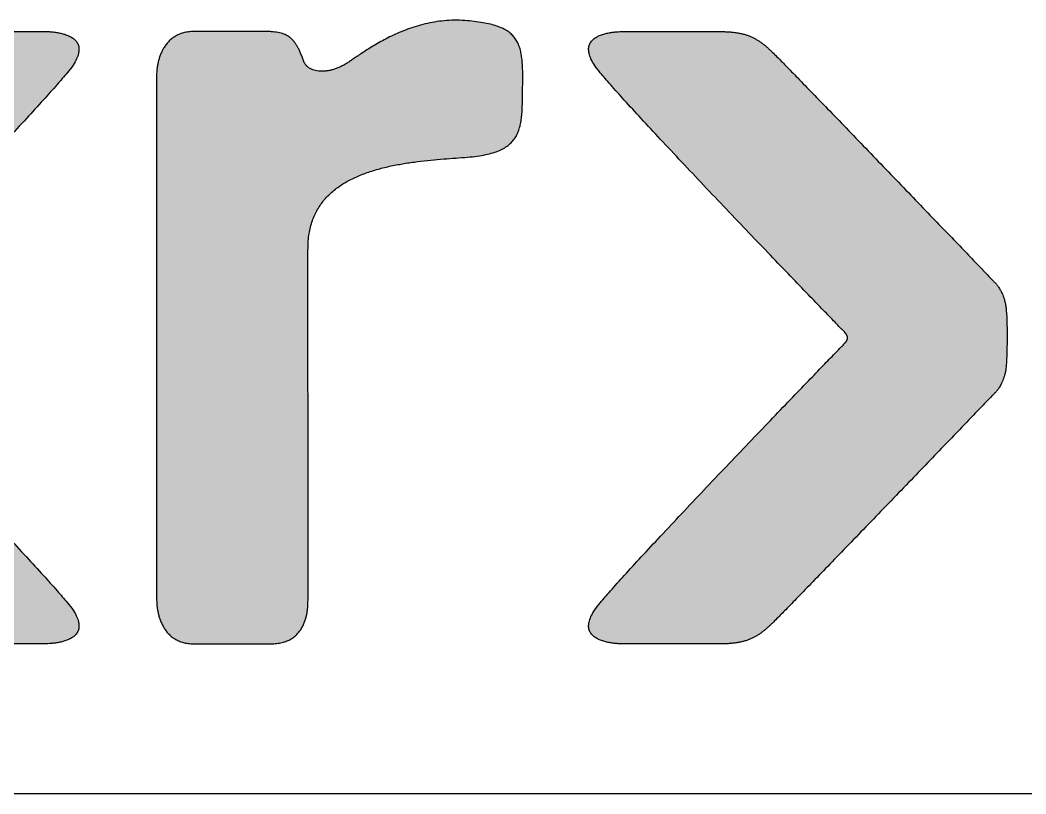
# Model space of a CAD drawing. Header units: millimetres. Extents: x -4122 to 5523, y -2094 to 2406.
# Drawn here: x 4777.7 to 4914.2, y -1508.3 to -1403.3 of the extents above; entities that cross this region are included whole.
import ezdxf

# ---------------------------------------------------------------- set-up
doc = ezdxf.new("R2010")
doc.units = ezdxf.units.MM
doc.header["$LTSCALE"] = 50
for name, color, linetype in [('CARIMBO', 7, 'Continuous'), ('CB', 7, 'Continuous'), ('logo', 10, 'Continuous')]:
    doc.layers.add(name, color=color, linetype=linetype)

# ---------------------------------------------------------------- blocks, each defined once
blk = doc.blocks.new('logo skr')
at = {"layer": 'logo'}
h = blk.add_hatch(color=7, dxfattribs=at)
edge = h.paths.add_edge_path()
edge.add_spline(control_points=[(11.1374, 4.1624), (11.1373, 4.1809), (11.1372, 4.2167), (11.1358, 4.2682), (11.1327, 4.3158), (11.1274, 4.3595), (11.1193, 4.3995), (11.108, 4.4359), (11.0926, 4.469), (11.0727, 4.4987), (11.0477, 4.525), (11.0171, 4.548), (10.9807, 4.5677), (10.9378, 4.5846), (10.8881, 4.5986), (10.8309, 4.61), (10.7657, 4.6188), (10.6934, 4.6257), (10.617, 4.6284), (10.5404, 4.6244), (10.4663, 4.6147), (10.3948, 4.6002), (10.3261, 4.5815), (10.2604, 4.5593), (10.198, 4.5345), (10.139, 4.5077), (10.0837, 4.4797), (10.0321, 4.4512), (9.9847, 4.423), (9.9415, 4.3957), (9.9028, 4.3701), (9.8688, 4.347), (9.8397, 4.3269), (9.8136, 4.3095), (9.789, 4.2934), (9.7633, 4.2795), (9.7371, 4.2674), (9.7106, 4.2573), (9.6841, 4.2493), (9.6578, 4.2434), (9.632, 4.2398), (9.607, 4.2386), (9.5829, 4.2398), (9.5601, 4.2435), (9.5389, 4.2499), (9.5194, 4.2591), (9.502, 4.2712), (9.487, 4.2863), (9.4745, 4.3045), (9.4647, 4.3284), (9.4559, 4.3554), (9.4446, 4.3832), (9.433, 4.4084), (9.421, 4.431), (9.4082, 4.4511), (9.3946, 4.4689), (9.38, 4.4844), (9.3643, 4.4978), (9.3473, 4.5092), (9.3289, 4.5186), (9.309, 4.5262), (9.2874, 4.5322), (9.2641, 4.5365), (9.2389, 4.5395), (9.2117, 4.5411), (9.1805, 4.5415), (9.1467, 4.5414), (9.1115, 4.5414), (9.0779, 4.5414), (9.0455, 4.5414), (9.014, 4.5414), (8.983, 4.5414), (8.9523, 4.5414), (8.9216, 4.5414), (8.8904, 4.5414), (8.8586, 4.5414), (8.8257, 4.5414), (8.7914, 4.5414), (8.7555, 4.5414), (8.7176, 4.5415), (8.6774, 4.5413), (8.6358, 4.5419), (8.5946, 4.54), (8.5563, 4.5325), (8.5221, 4.5208), (8.4918, 4.5051), (8.4651, 4.4862), (8.4419, 4.4645), (8.4219, 4.4407), (8.4049, 4.4151), (8.3908, 4.3884), (8.3792, 4.3611), (8.3699, 4.3336), (8.3628, 4.3066), (8.3576, 4.2804), (8.3542, 4.2557), (8.3522, 4.2328), (8.3515, 4.1977), (8.3521, 4.1239), (8.3516, 3.9883), (8.3519, 3.7864), (8.3518, 3.5295), (8.3518, 3.2287), (8.3519, 2.8954), (8.3519, 2.5407), (8.3519, 2.176), (8.3519, 1.8125), (8.352, 1.4614), (8.352, 1.1341), (8.352, 0.8417), (8.3521, 0.5955), (8.3519, 0.4068), (8.3523, 0.2868), (8.3519, 0.2241), (8.3525, 0.195), (8.3544, 0.1721), (8.3577, 0.1472), (8.3627, 0.1209), (8.3696, 0.0937), (8.3787, 0.066), (8.39, 0.0385), (8.404, 0.0116), (8.4207, -0.0141), (8.4404, -0.0382), (8.4634, -0.0601), (8.49, -0.0791), (8.5201, -0.0949), (8.5543, -0.1068), (8.5924, -0.1143), (8.6337, -0.1162), (8.6759, -0.1157), (8.7173, -0.1158), (8.7571, -0.1158), (8.7955, -0.1158), (8.8326, -0.1158), (8.8687, -0.1158), (8.9041, -0.1158), (8.9388, -0.1158), (8.9731, -0.1158), (9.0073, -0.1158), (9.0415, -0.1158), (9.076, -0.1158), (9.1109, -0.1158), (9.1464, -0.1158), (9.1828, -0.1157), (9.2229, -0.1161), (9.2647, -0.1144), (9.3061, -0.107), (9.3426, -0.0953), (9.3743, -0.0796), (9.4017, -0.0607), (9.4248, -0.0389), (9.4442, -0.0149), (9.4601, 0.0108), (9.4729, 0.0376), (9.4829, 0.0651), (9.4905, 0.0928), (9.496, 0.12), (9.4997, 0.1465), (9.502, 0.1715), (9.5032, 0.1947), (9.5035, 0.2343), (9.5033, 0.2938), (9.5034, 0.3762), (9.5033, 0.4651), (9.5033, 0.5586), (9.5033, 0.6551), (9.5033, 0.7526), (9.5033, 0.8493), (9.5033, 0.9435), (9.5033, 1.0333), (9.5033, 1.117), (9.5033, 1.1926), (9.5033, 1.2585), (9.5033, 1.3127), (9.5033, 1.3535), (9.5033, 1.3791), (9.5033, 1.3962), (9.5033, 1.4198), (9.5033, 1.464), (9.5033, 1.5335), (9.5033, 1.6243), (9.5033, 1.7322), (9.5033, 1.8532), (9.5032, 1.9832), (9.5032, 2.1181), (9.5032, 2.2537), (9.5032, 2.386), (9.5032, 2.5109), (9.5032, 2.6244), (9.5032, 2.7222), (9.5032, 2.8003), (9.5033, 2.8547), (9.5031, 2.9201), (9.5082, 3.0011), (9.5334, 3.1018), (9.5736, 3.1898), (9.6275, 3.2655), (9.693, 3.33), (9.7682, 3.3842), (9.8516, 3.4292), (9.9416, 3.4662), (10.0366, 3.4961), (10.1352, 3.5199), (10.2358, 3.5385), (10.3368, 3.5529), (10.4367, 3.5639), (10.534, 3.5724), (10.6271, 3.5795), (10.7123, 3.5854), (10.7879, 3.5927), (10.853, 3.6037), (10.9095, 3.6179), (10.9581, 3.6355), (10.9993, 3.6565), (11.0337, 3.6809), (11.0618, 3.7088), (11.0841, 3.7398), (11.1013, 3.774), (11.114, 3.8112), (11.123, 3.8512), (11.1289, 3.8943), (11.1323, 3.9402), (11.134, 3.989), (11.1343, 4.0226), (11.1344, 4.0398)], knot_values=[0, 0, 0, 0, 0.027839, 0.053599, 0.077371, 0.099299, 0.119572, 0.138494, 0.15647, 0.174043, 0.191868, 0.210665, 0.231135, 0.253915, 0.279569, 0.308564, 0.341324, 0.378206, 0.417512, 0.455767, 0.493108, 0.52957, 0.56517, 0.599832, 0.63346, 0.665894, 0.69698, 0.726476, 0.75417, 0.779792, 0.803091, 0.823767, 0.841542, 0.85611, 0.870854, 0.885484, 0.899932, 0.914122, 0.927991, 0.941463, 0.954486, 0.967008, 0.979024, 0.990522, 1.001559, 1.012227, 1.022701, 1.033205, 1.044025, 1.055497, 1.071735, 1.086701, 1.100492, 1.113242, 1.125094, 1.136211, 1.146786, 1.157019, 1.167142, 1.177383, 1.187952, 1.199045, 1.210839, 1.223473, 1.237083, 1.251767, 1.270235, 1.287771, 1.304542, 1.320692, 1.336401, 1.351818, 1.367109, 1.382432, 1.397956, 1.41383, 1.43022, 1.447283, 1.465188, 1.484086, 1.504145, 1.525515, 1.546571, 1.565839, 1.583746, 1.600649, 1.616882, 1.632666, 1.648169, 1.663464, 1.678574, 1.693433, 1.707951, 1.72198, 1.735378, 1.747935, 1.75946, 1.769732, 1.800594, 1.870239, 1.973051, 2.103401, 2.255669, 2.424216, 2.603421, 2.787649, 2.971287, 3.148696, 3.314251, 3.462322, 3.587291, 3.683515, 3.745377, 3.767243, 3.777542, 3.7891, 3.801711, 3.815154, 3.829247, 3.843816, 3.858722, 3.873864, 3.889185, 3.904694, 3.920467, 3.936664, 3.953536, 3.971399, 3.990635, 4.011675, 4.033266, 4.053939, 4.073794, 4.092939, 4.111471, 4.129502, 4.147128, 4.164467, 4.181605, 4.198656, 4.215723, 4.232916, 4.250325, 4.268069, 4.286242, 4.304955, 4.328129, 4.348956, 4.367886, 4.385378, 4.401825, 4.417587, 4.432907, 4.447962, 4.462805, 4.477442, 4.491801, 4.505761, 4.519153, 4.531796, 4.543464, 4.553937, 4.591264, 4.632752, 4.677489, 4.724571, 4.773083, 4.822138, 4.870815, 4.918217, 4.96343, 5.005556, 5.043682, 5.07691, 5.104327, 5.125036, 5.138126, 5.142693, 5.150733, 5.1735, 5.208937, 5.255012, 5.309658, 5.370843, 5.436512, 5.50463, 5.573126, 5.639973, 5.703115, 5.760512, 5.810107, 5.849863, 5.877725, 5.89165, 5.947971, 5.998948, 6.046447, 6.0922, 6.137597, 6.18364, 6.230869, 6.279475, 6.329332, 6.380153, 6.431454, 6.482682, 6.53317, 6.582244, 6.629158, 6.673178, 6.710354, 6.743164, 6.77208, 6.797651, 6.820466, 6.841231, 6.86066, 6.879499, 6.898374, 6.917837, 6.938261, 6.959904, 6.982893, 7.007319, 7.033192, 7.033192, 7.033192, 7.033192], degree=3, periodic=0)
edge.add_line((11.1344, 4.0398), (11.1345, 4.0944))
edge.add_line((11.1345, 4.0944), (11.1374, 4.1624))
h = blk.add_hatch(color=7, dxfattribs=at)
edge = h.paths.add_edge_path()
edge.add_spline(control_points=[(5.8117, 2.1732), (5.8116, 2.1732), (5.8113, 2.1735), (5.8108, 2.1742), (5.8098, 2.1752), (5.8086, 2.1766), (5.8072, 2.1784), (5.8055, 2.1805), (5.8038, 2.1829), (5.802, 2.1855), (5.8002, 2.1884), (5.7985, 2.1915), (5.7969, 2.1948), (5.7954, 2.1982), (5.7942, 2.2018), (5.7932, 2.2054), (5.7926, 2.2092), (5.7924, 2.2129), (5.7926, 2.2166), (5.7931, 2.2202), (5.794, 2.2237), (5.7951, 2.227), (5.7964, 2.2302), (5.7979, 2.2332), (5.7995, 2.236), (5.8011, 2.2386), (5.8028, 2.2411), (5.8045, 2.2433), (5.8061, 2.2453), (5.8075, 2.2471), (5.8088, 2.2486), (5.8099, 2.2498), (5.8107, 2.2508), (5.8166, 2.2592), (5.8449, 2.2834), (5.8973, 2.3421), (5.9848, 2.4303), (6.097, 2.5477), (6.2315, 2.6871), (6.3823, 2.8443), (6.5448, 3.014), (6.7138, 3.1912), (6.8844, 3.3708), (7.0517, 3.5478), (7.2106, 3.7172), (7.3562, 3.8739), (7.4834, 4.0128), (7.5876, 4.1288), (7.6635, 4.2169), (7.7152, 4.2808), (7.7435, 4.3309), (7.759, 4.3736), (7.763, 4.4109), (7.7564, 4.4428), (7.741, 4.469), (7.7191, 4.4897), (7.6924, 4.5059), (7.6626, 4.5183), (7.6307, 4.5275), (7.5985, 4.534), (7.5671, 4.5383), (7.5383, 4.5408), (7.5133, 4.5419), (7.4938, 4.5422), (7.4812, 4.5421), (7.4734, 4.5418), (7.4645, 4.5419), (7.4486, 4.5418), (7.4233, 4.5418), (7.3896, 4.5418), (7.3489, 4.5418), (7.3022, 4.5418), (7.2507, 4.5418), (7.1954, 4.5418), (7.1377, 4.5418), (7.0786, 4.5418), (7.0193, 4.5418), (6.961, 4.5418), (6.9047, 4.5418), (6.8518, 4.5418), (6.8032, 4.5418), (6.7595, 4.5419), (6.7201, 4.5414), (6.6843, 4.5393), (6.6511, 4.5359), (6.6205, 4.5311), (6.5921, 4.5251), (6.5657, 4.5178), (6.5412, 4.5093), (6.5182, 4.4997), (6.4966, 4.4889), (6.4761, 4.4771), (6.4566, 4.4642), (6.4377, 4.4504), (6.4193, 4.4356), (6.4011, 4.4199), (6.3829, 4.4034), (6.36, 4.3822), (6.3259, 4.3477), (6.2738, 4.2943), (6.2028, 4.2206), (6.1161, 4.1304), (6.0172, 4.027), (5.9094, 3.9142), (5.7961, 3.7953), (5.6806, 3.674), (5.5663, 3.5539), (5.4565, 3.4382), (5.3547, 3.3313), (5.2635, 3.2346), (5.1888, 3.1578), (5.1271, 3.0878), (5.0968, 3.0653), (5.0695, 3.0248), (5.0719, 3.0493), (5.0705, 3.0712), (5.0712, 3.1141), (5.0709, 3.1677), (5.071, 3.234), (5.071, 3.3097), (5.071, 3.3936), (5.071, 3.4836), (5.071, 3.578), (5.071, 3.6749), (5.071, 3.7726), (5.071, 3.8692), (5.071, 3.9629), (5.071, 4.0518), (5.0709, 4.1343), (5.0712, 4.1938), (5.0708, 4.2334), (5.0697, 4.2565), (5.0674, 4.2815), (5.0637, 4.3077), (5.0582, 4.3349), (5.0506, 4.3623), (5.0406, 4.3896), (5.0278, 4.4163), (5.0119, 4.4418), (4.9925, 4.4656), (4.9693, 4.4872), (4.942, 4.506), (4.9103, 4.5215), (4.8738, 4.5331), (4.8324, 4.5404), (4.7905, 4.5421), (4.7505, 4.5417), (4.7141, 4.5418), (4.6785, 4.5418), (4.6436, 4.5418), (4.6092, 4.5418), (4.575, 4.5418), (4.5408, 4.5418), (4.5065, 4.5418), (4.4717, 4.5418), (4.4364, 4.5418), (4.4003, 4.5418), (4.3631, 4.5418), (4.3248, 4.5418), (4.285, 4.5418), (4.2436, 4.5417), (4.2014, 4.5422), (4.1601, 4.5403), (4.1219, 4.5329), (4.0879, 4.5211), (4.0576, 4.5055), (4.0312, 4.4866), (4.0081, 4.4649), (3.9884, 4.441), (3.9716, 4.4155), (3.9577, 4.3887), (3.9463, 4.3614), (3.9373, 4.334), (3.9304, 4.3069), (3.9254, 4.2807), (3.9221, 4.256), (3.9201, 4.2331), (3.9199, 4.2186), (3.9197, 4.2118)], knot_values=[0, 0, 0, 0, 0.00015, 0.000599, 0.001305, 0.002259, 0.003407, 0.00474, 0.006223, 0.007833, 0.009536, 0.01132, 0.013151, 0.015024, 0.016905, 0.018798, 0.020689, 0.022586, 0.024431, 0.026243, 0.02802, 0.029773, 0.031488, 0.033163, 0.034786, 0.03635, 0.037832, 0.039222, 0.040503, 0.041655, 0.042655, 0.043486, 0.044129, 0.044563, 0.058868, 0.099426, 0.162686, 0.245108, 0.343144, 0.45325, 0.571883, 0.695497, 0.820549, 0.943494, 1.060789, 1.168904, 1.264279, 1.343398, 1.402733, 1.438828, 1.466469, 1.488575, 1.506556, 1.522037, 1.536592, 1.551357, 1.566857, 1.583104, 1.599803, 1.616454, 1.632471, 1.647184, 1.65991, 1.669919, 1.676474, 1.678822, 1.681665, 1.689803, 1.702661, 1.719653, 1.74022, 1.763771, 1.789732, 1.817523, 1.846582, 1.876318, 1.906157, 1.935519, 1.963834, 1.990527, 2.015015, 2.036728, 2.056077, 2.073983, 2.090589, 2.106042, 2.120498, 2.134111, 2.147037, 2.159437, 2.171448, 2.183218, 2.194874, 2.206538, 2.218313, 2.230296, 2.242569, 2.255202, 2.277075, 2.315222, 2.367205, 2.430576, 2.502905, 2.581749, 2.664665, 2.74922, 2.832964, 2.913463, 2.988274, 3.054951, 3.11106, 3.154162, 3.18181, 3.191571, 3.196141, 3.209264, 3.230019, 3.257508, 3.290811, 3.329027, 3.371244, 3.416563, 3.464055, 3.512827, 3.561964, 3.610567, 3.657712, 3.702504, 3.744023, 3.781374, 3.79182, 3.803456, 3.81604, 3.82937, 3.843244, 3.857521, 3.872068, 3.886833, 3.901789, 3.917038, 3.932733, 3.949145, 3.9666, 3.985522, 4.00634, 4.029525, 4.04823, 4.066403, 4.084143, 4.10156, 4.118742, 4.135812, 4.152864, 4.170009, 4.187336, 4.204966, 4.222994, 4.241533, 4.260671, 4.280533, 4.301206, 4.322805, 4.343833, 4.363066, 4.38091, 4.397749, 4.413897, 4.429609, 4.445045, 4.460281, 4.475338, 4.490153, 4.50464, 4.518652, 4.532033, 4.544586, 4.556111, 4.566383, 4.566383, 4.566383, 4.566383], degree=3, periodic=0)
edge.add_line((3.9197, 4.2118), (3.9197, 0.2144))
edge.add_line((3.9197, 0.2144), (3.9203, 0.1938))
edge.add_spline(control_points=[(3.9203, 0.1938), (3.9209, 0.1861), (3.922, 0.1701), (3.9254, 0.1454), (3.9304, 0.1192), (3.9373, 0.0921), (3.9464, 0.0647), (3.9577, 0.0374), (3.9717, 0.0107), (3.9884, -0.0149), (4.0081, -0.0388), (4.0311, -0.0604), (4.0576, -0.0794), (4.0878, -0.095), (4.1219, -0.1067), (4.1601, -0.1142), (4.2014, -0.1161), (4.2436, -0.1156), (4.285, -0.1157), (4.3248, -0.1157), (4.3631, -0.1157), (4.4003, -0.1157), (4.4364, -0.1157), (4.4717, -0.1157), (4.5065, -0.1157), (4.5408, -0.1157), (4.575, -0.1157), (4.6092, -0.1157), (4.6436, -0.1157), (4.6785, -0.1157), (4.7141, -0.1157), (4.7505, -0.1156), (4.7905, -0.116), (4.8324, -0.1143), (4.8738, -0.1069), (4.9103, -0.0954), (4.942, -0.0799), (4.9693, -0.0611), (4.9925, -0.0395), (5.0119, -0.0157), (5.0278, 0.0098), (5.0406, 0.0365), (5.0506, 0.0638), (5.0582, 0.0912), (5.0637, 0.1184), (5.0674, 0.1446), (5.0697, 0.1696), (5.0708, 0.1927), (5.0712, 0.2323), (5.0709, 0.2918), (5.071, 0.3743), (5.071, 0.4632), (5.071, 0.5569), (5.071, 0.6535), (5.071, 0.7512), (5.071, 0.8481), (5.071, 0.9425), (5.071, 1.0325), (5.071, 1.1164), (5.071, 1.1921), (5.0709, 1.2584), (5.0712, 1.312), (5.0705, 1.3549), (5.0719, 1.3768), (5.0695, 1.4013), (5.0967, 1.361), (5.127, 1.3385), (5.1885, 1.2688), (5.263, 1.1923), (5.354, 1.0959), (5.4555, 0.9893), (5.5652, 0.8741), (5.6793, 0.7542), (5.7947, 0.6332), (5.908, 0.5145), (6.0158, 0.4017), (6.1149, 0.2983), (6.2018, 0.2078), (6.2733, 0.1338), (6.326, 0.0798), (6.3606, 0.045), (6.3836, 0.0234), (6.4018, 0.0068), (6.4199, -0.009), (6.4383, -0.0238), (6.4571, -0.0377), (6.4766, -0.0507), (6.497, -0.0625), (6.5185, -0.0733), (6.5414, -0.0831), (6.5659, -0.0916), (6.5922, -0.0989), (6.6206, -0.1049), (6.6512, -0.1097), (6.6843, -0.1132), (6.7202, -0.1153), (6.7595, -0.1158), (6.8032, -0.1156), (6.8518, -0.1157), (6.9047, -0.1157), (6.961, -0.1157), (7.0193, -0.1157), (7.0786, -0.1157), (7.1377, -0.1157), (7.1954, -0.1157), (7.2507, -0.1157), (7.3022, -0.1157), (7.3489, -0.1157), (7.3896, -0.1157), (7.4233, -0.1157), (7.4486, -0.1156), (7.4645, -0.1157), (7.4734, -0.1156), (7.4812, -0.116), (7.4938, -0.116), (7.5133, -0.1157), (7.5383, -0.1144), (7.5671, -0.1119), (7.5985, -0.1075), (7.6307, -0.1009), (7.6625, -0.0916), (7.6925, -0.0791), (7.7191, -0.0629), (7.741, -0.0422), (7.7564, -0.0161), (7.763, 0.0158), (7.759, 0.053), (7.7435, 0.0955), (7.7152, 0.1454), (7.6634, 0.2091), (7.5875, 0.2972), (7.4832, 0.4131), (7.356, 0.5519), (7.2104, 0.7084), (7.0516, 0.8777), (6.8844, 1.0546), (6.7138, 1.2341), (6.5448, 1.4112), (6.3825, 1.5807), (6.2317, 1.7378), (6.0974, 1.8773), (5.9847, 1.9942), (5.8985, 2.0835), (5.8438, 2.14), (5.8183, 2.1663), (5.8117, 2.1732)], knot_values=[0, 0, 0, 0, 0.011522, 0.024079, 0.037452, 0.051472, 0.065951, 0.08077, 0.095816, 0.111058, 0.126489, 0.142203, 0.158347, 0.175189, 0.19303, 0.212264, 0.233292, 0.25489, 0.275563, 0.295425, 0.314563, 0.333103, 0.35113, 0.36876, 0.386087, 0.403233, 0.420284, 0.437355, 0.454536, 0.471953, 0.489693, 0.507866, 0.526571, 0.549756, 0.570574, 0.589495, 0.606951, 0.623357, 0.639054, 0.654303, 0.669266, 0.68402, 0.698568, 0.71284, 0.726718, 0.740041, 0.752629, 0.764257, 0.774715, 0.812053, 0.853573, 0.89836, 0.94551, 0.994104, 1.04325, 1.092022, 1.139526, 1.184833, 1.227057, 1.265274, 1.298585, 1.326069, 1.346829, 1.359951, 1.36453, 1.374257, 1.401807, 1.444766, 1.500693, 1.56718, 1.641783, 1.722087, 1.805654, 1.890082, 1.97292, 2.051757, 2.124152, 2.187697, 2.239956, 2.278504, 2.300914, 2.313567, 2.325847, 2.337832, 2.349597, 2.361259, 2.372901, 2.384655, 2.396645, 2.409024, 2.42193, 2.435525, 2.449959, 2.465399, 2.481986, 2.499884, 2.519229, 2.540942, 2.56543, 2.592123, 2.620438, 2.6498, 2.679639, 2.709375, 2.738434, 2.766226, 2.792186, 2.815737, 2.836304, 2.853296, 2.866155, 2.874292, 2.877135, 2.879483, 2.886038, 2.896047, 2.908776, 2.923492, 2.939517, 2.956177, 2.972889, 2.989144, 3.004656, 3.019421, 3.033966, 3.049408, 3.067327, 3.08934, 3.116881, 3.15296, 3.212279, 3.291368, 3.386708, 3.494768, 3.612013, 3.734896, 3.859894, 3.983441, 4.102012, 4.212063, 4.310051, 4.392423, 4.455652, 4.496185, 4.510491, 4.510491, 4.510491, 4.510491], degree=3, periodic=0)
at = {"layer": 'logo', "linetype": 'Continuous', "lineweight": 0, "true_color": 0x007ac9}
h = blk.add_hatch(color=152, dxfattribs=at)
edge = h.paths.add_edge_path()
edge.add_spline(control_points=[(14.8159, 2.0357), (14.8204, 2.1638), (14.8253, 2.3012), (14.812, 2.4465), (14.8075, 2.4724), (14.8018, 2.4964), (14.7949, 2.5184), (14.7873, 2.5385), (14.7792, 2.5566), (14.7708, 2.5729), (14.7624, 2.5871), (14.7543, 2.5995), (14.7467, 2.61), (14.74, 2.6186), (14.7342, 2.6252), (14.7298, 2.63), (14.727, 2.6328), (14.7195, 2.64), (14.6969, 2.6647), (14.6472, 2.7153), (14.5701, 2.7961), (14.4688, 2.9013), (14.3485, 3.0265), (14.2134, 3.167), (14.0681, 3.318), (13.9172, 3.4748), (13.765, 3.6327), (13.6162, 3.7871), (13.4753, 3.9331), (13.3467, 4.0661), (13.235, 4.1814), (13.1448, 4.2742), (13.0804, 4.3398), (13.0407, 4.3801), (13.0163, 4.4027), (12.9981, 4.4193), (12.9799, 4.4349), (12.9615, 4.4497), (12.9426, 4.4635), (12.923, 4.4764), (12.9026, 4.4882), (12.881, 4.499), (12.858, 4.5087), (12.8335, 4.5172), (12.8071, 4.5244), (12.7787, 4.5305), (12.748, 4.5352), (12.7149, 4.5387), (12.679, 4.5408), (12.6397, 4.5413), (12.596, 4.5411), (12.5474, 4.5412), (12.4944, 4.5412), (12.4382, 4.5412), (12.3798, 4.5412), (12.3205, 4.5412), (12.2614, 4.5412), (12.2037, 4.5412), (12.1485, 4.5412), (12.097, 4.5412), (12.0502, 4.5412), (12.0095, 4.5412), (11.9759, 4.5412), (11.9506, 4.5411), (11.9347, 4.5412), (11.9258, 4.5411), (11.918, 4.5415), (11.9054, 4.5416), (11.8858, 4.5413), (11.8609, 4.5402), (11.832, 4.5377), (11.8007, 4.5334), (11.7684, 4.5269), (11.7366, 4.5176), (11.7067, 4.5052), (11.68, 4.489), (11.6581, 4.4683), (11.6427, 4.4422), (11.6361, 4.4102), (11.6402, 4.3729), (11.6556, 4.3302), (11.6839, 4.2802), (11.7356, 4.2162), (11.8115, 4.1281), (11.9157, 4.0121), (12.043, 3.8732), (12.1886, 3.7165), (12.3475, 3.5472), (12.5148, 3.3701), (12.6854, 3.1905), (12.8544, 3.0133), (13.0169, 2.8437), (13.1677, 2.6865), (13.3022, 2.547), (13.4144, 2.4296), (13.502, 2.3414), (13.5543, 2.2828), (13.5826, 2.2585), (13.5885, 2.2501), (13.5893, 2.2491), (13.5904, 2.2479), (13.5917, 2.2464), (13.5932, 2.2446), (13.5947, 2.2426), (13.5964, 2.2404), (13.5981, 2.238), (13.5997, 2.2353), (13.6013, 2.2325), (13.6028, 2.2295), (13.6041, 2.2264), (13.6052, 2.223), (13.6061, 2.2196), (13.6066, 2.216), (13.6069, 2.2123), (13.6066, 2.2085), (13.606, 2.2048), (13.605, 2.2011), (13.6038, 2.1976), (13.6023, 2.1942), (13.6007, 2.1909), (13.599, 2.1878), (13.5972, 2.1849), (13.5954, 2.1822), (13.5937, 2.1799), (13.5921, 2.1778), (13.5906, 2.176), (13.5894, 2.1746), (13.5885, 2.1735), (13.5879, 2.1729), (13.5808, 2.1659), (13.5556, 2.1392), (13.5006, 2.0829), (13.4146, 1.9935), (13.3018, 1.8767), (13.1675, 1.7372), (13.0167, 1.5801), (12.8544, 1.4105), (12.6854, 1.2334), (12.5148, 1.0539), (12.3476, 0.877), (12.1887, 0.7078), (12.0432, 0.5512), (11.9159, 0.4124), (11.8117, 0.2965), (11.7357, 0.2085), (11.684, 0.1447), (11.6556, 0.0949), (11.6401, 0.0523), (11.6361, 0.0151), (11.6427, -0.0167), (11.6581, -0.0428), (11.6801, -0.0635), (11.7067, -0.0798), (11.7366, -0.0922), (11.7684, -0.1015), (11.8007, -0.1081), (11.832, -0.1125), (11.8609, -0.1151), (11.8858, -0.1164), (11.9054, -0.1166), (11.918, -0.1166), (11.9258, -0.1163), (11.9347, -0.1164), (11.9506, -0.1163), (11.9759, -0.1163), (12.0095, -0.1163), (12.0502, -0.1163), (12.097, -0.1163), (12.1485, -0.1163), (12.2037, -0.1163), (12.2614, -0.1163), (12.3205, -0.1163), (12.3798, -0.1163), (12.4382, -0.1163), (12.4944, -0.1163), (12.5474, -0.1163), (12.596, -0.1163), (12.6397, -0.1164), (12.679, -0.1159), (12.7149, -0.1138), (12.748, -0.1104), (12.7786, -0.1056), (12.807, -0.0995), (12.8333, -0.0922), (12.8578, -0.0837), (12.8807, -0.074), (12.9022, -0.0632), (12.9226, -0.0513), (12.9421, -0.0384), (12.9609, -0.0245), (12.9793, -0.0096), (12.9974, 0.0061), (13.0156, 0.0227), (13.0401, 0.0457), (13.0803, 0.0864), (13.1453, 0.1526), (13.236, 0.2458), (13.3479, 0.3613), (13.4767, 0.4944), (13.6177, 0.6403), (13.7665, 0.7945), (13.9185, 0.9522), (14.0694, 1.1088), (14.2145, 1.2595), (14.3494, 1.3996), (14.4695, 1.5245), (14.5706, 1.6293), (14.6475, 1.71), (14.6972, 1.7603), (14.7196, 1.7852), (14.7272, 1.7922), (14.73, 1.7951), (14.7344, 1.7998), (14.7402, 1.8065), (14.747, 1.815), (14.7546, 1.8255), (14.7627, 1.8379), (14.7711, 1.8522), (14.7795, 1.8685), (14.7877, 1.8867), (14.7953, 1.9068), (14.8021, 1.9288), (14.8079, 1.9528), (14.8142, 1.9885), (14.8152, 2.0165), (14.8159, 2.0357)], knot_values=[0, 0, 0, 0, 0.383609, 0.411512, 0.437719, 0.462315, 0.485333, 0.506804, 0.526703, 0.544988, 0.56159, 0.576434, 0.589397, 0.60036, 0.609174, 0.615699, 0.619741, 0.621128, 0.64695, 0.72007, 0.833965, 0.982108, 1.157972, 1.355019, 1.56674, 1.786595, 2.00807, 2.224636, 2.429763, 2.616922, 2.779587, 2.911255, 3.005377, 3.055437, 3.080701, 3.105248, 3.129214, 3.152758, 3.176086, 3.199397, 3.222931, 3.246957, 3.271756, 3.297609, 3.324835, 3.353746, 3.384652, 3.417865, 3.453676, 3.492375, 3.5358, 3.584777, 3.638163, 3.694793, 3.753541, 3.813218, 3.87269, 3.930793, 3.986399, 4.03832, 4.08543, 4.126548, 4.160548, 4.186249, 4.202525, 4.208194, 4.212905, 4.226017, 4.246042, 4.271486, 4.300929, 4.332964, 4.366273, 4.399649, 4.432164, 4.463164, 4.492704, 4.521807, 4.552772, 4.588735, 4.632948, 4.688237, 4.760418, 4.879092, 5.037332, 5.228093, 5.444321, 5.678923, 5.924823, 6.174932, 6.422172, 6.659438, 6.87965, 7.075727, 7.240572, 7.367096, 7.448213, 7.476824, 7.477692, 7.478976, 7.480634, 7.482633, 7.484931, 7.487493, 7.490268, 7.493232, 7.496358, 7.499606, 7.502955, 7.506385, 7.509884, 7.513438, 7.517061, 7.520752, 7.524546, 7.528327, 7.532112, 7.535875, 7.539622, 7.543284, 7.546852, 7.550256, 7.553478, 7.556443, 7.55911, 7.561405, 7.563314, 7.564725, 7.565623, 7.565923, 7.594534, 7.675601, 7.80207, 7.966814, 8.162791, 8.382891, 8.62004, 8.867139, 9.117141, 9.362917, 9.597417, 9.813532, 10.004228, 10.162401, 10.281045, 10.353199, 10.408289, 10.452308, 10.488146, 10.519034, 10.548116, 10.577657, 10.608681, 10.641212, 10.674615, 10.707943, 10.739992, 10.769441, 10.79489, 10.814916, 10.828027, 10.832739, 10.838408, 10.854684, 10.880384, 10.914384, 10.955502, 11.002613, 11.054534, 11.11014, 11.168243, 11.227715, 11.287392, 11.34614, 11.40277, 11.456156, 11.505132, 11.548558, 11.587249, 11.623044, 11.656218, 11.687099, 11.715966, 11.743157, 11.768968, 11.793726, 11.817707, 11.841214, 11.864498, 11.887822, 11.911352, 11.935323, 11.959882, 11.985188, 12.036323, 12.131257, 12.263476, 12.426508, 12.613822, 12.818952, 13.035383, 13.256633, 13.476164, 13.687526, 13.884193, 14.059683, 14.207474, 14.321089, 14.394024, 14.419791, 14.421173, 14.425226, 14.431744, 14.440592, 14.45157, 14.464559, 14.479416, 14.496064, 14.514367, 14.534297, 14.555781, 14.578851, 14.603466, 14.629714, 14.687365, 14.687365, 14.687365, 14.687365], degree=3, periodic=1)
at = {"layer": 'logo', "color": 7}
for p, q in [((11.1345, 4.0944), (11.1374, 4.1624)), ((11.1344, 4.0398), (11.1345, 4.0944))]:
    blk.add_line(p, q, dxfattribs=at)
for points, knots in [([(11.1374, 4.1624), (11.1373, 4.1809), (11.1372, 4.2167), (11.1358, 4.2682), (11.1327, 4.3158), (11.1274, 4.3595), (11.1193, 4.3995), (11.108, 4.4359), (11.0926, 4.469), (11.0727, 4.4987), (11.0477, 4.525), (11.0171, 4.548), (10.9807, 4.5677), (10.9378, 4.5846), (10.8881, 4.5986), (10.8309, 4.61), (10.7657, 4.6188), (10.6934, 4.6257), (10.617, 4.6284), (10.5404, 4.6244), (10.4663, 4.6147), (10.3948, 4.6002), (10.3261, 4.5815), (10.2604, 4.5593), (10.198, 4.5345), (10.139, 4.5077), (10.0837, 4.4797), (10.0321, 4.4512), (9.9847, 4.423), (9.9415, 4.3957), (9.9028, 4.3701), (9.8688, 4.347), (9.8397, 4.3269), (9.8136, 4.3095), (9.789, 4.2934), (9.7633, 4.2795), (9.7371, 4.2674), (9.7106, 4.2573), (9.6841, 4.2493), (9.6578, 4.2434), (9.632, 4.2398), (9.607, 4.2386), (9.5829, 4.2398), (9.5601, 4.2435), (9.5389, 4.2499), (9.5194, 4.2591), (9.502, 4.2712), (9.487, 4.2863), (9.4745, 4.3045), (9.4647, 4.3284), (9.4559, 4.3554), (9.4446, 4.3832), (9.433, 4.4084), (9.421, 4.431), (9.4082, 4.4511), (9.3946, 4.4689), (9.38, 4.4844), (9.3643, 4.4978), (9.3473, 4.5092), (9.3289, 4.5186), (9.309, 4.5262), (9.2874, 4.5322), (9.2641, 4.5365), (9.2389, 4.5395), (9.2117, 4.5411), (9.1805, 4.5415), (9.1467, 4.5414), (9.1115, 4.5414), (9.0779, 4.5414), (9.0455, 4.5414), (9.014, 4.5414), (8.983, 4.5414), (8.9523, 4.5414), (8.9216, 4.5414), (8.8904, 4.5414), (8.8586, 4.5414), (8.8257, 4.5414), (8.7914, 4.5414), (8.7555, 4.5414), (8.7176, 4.5415), (8.6774, 4.5413), (8.6358, 4.5419), (8.5946, 4.54), (8.5563, 4.5325), (8.5221, 4.5208), (8.4918, 4.5051), (8.4651, 4.4862), (8.4419, 4.4645), (8.4219, 4.4407), (8.4049, 4.4151), (8.3908, 4.3884), (8.3792, 4.3611), (8.3699, 4.3336), (8.3628, 4.3066), (8.3576, 4.2804), (8.3542, 4.2557), (8.3522, 4.2328), (8.3515, 4.1977), (8.3521, 4.1239), (8.3516, 3.9883), (8.3519, 3.7864), (8.3518, 3.5295), (8.3518, 3.2287), (8.3519, 2.8954), (8.3519, 2.5407), (8.3519, 2.176), (8.3519, 1.8125), (8.352, 1.4614), (8.352, 1.1341), (8.352, 0.8417), (8.3521, 0.5955), (8.3519, 0.4068), (8.3523, 0.2868), (8.3519, 0.2241), (8.3525, 0.195), (8.3544, 0.1721), (8.3577, 0.1472), (8.3627, 0.1209), (8.3696, 0.0937), (8.3787, 0.066), (8.39, 0.0385), (8.404, 0.0116), (8.4207, -0.0141), (8.4404, -0.0382), (8.4634, -0.0601), (8.49, -0.0791), (8.5201, -0.0949), (8.5543, -0.1068), (8.5924, -0.1143), (8.6337, -0.1162), (8.6759, -0.1157), (8.7173, -0.1158), (8.7571, -0.1158), (8.7955, -0.1158), (8.8326, -0.1158), (8.8687, -0.1158), (8.9041, -0.1158), (8.9388, -0.1158), (8.9731, -0.1158), (9.0073, -0.1158), (9.0415, -0.1158), (9.076, -0.1158), (9.1109, -0.1158), (9.1464, -0.1158), (9.1828, -0.1157), (9.2229, -0.1161), (9.2647, -0.1144), (9.3061, -0.107), (9.3426, -0.0953), (9.3743, -0.0796), (9.4017, -0.0607), (9.4248, -0.0389), (9.4442, -0.0149), (9.4601, 0.0108), (9.4729, 0.0376), (9.4829, 0.0651), (9.4905, 0.0928), (9.496, 0.12), (9.4997, 0.1465), (9.502, 0.1715), (9.5032, 0.1947), (9.5035, 0.2343), (9.5033, 0.2938), (9.5034, 0.3762), (9.5033, 0.4651), (9.5033, 0.5586), (9.5033, 0.6551), (9.5033, 0.7526), (9.5033, 0.8493), (9.5033, 0.9435), (9.5033, 1.0333), (9.5033, 1.117), (9.5033, 1.1926), (9.5033, 1.2585), (9.5033, 1.3127), (9.5033, 1.3535), (9.5033, 1.3791), (9.5033, 1.3962), (9.5033, 1.4198), (9.5033, 1.464), (9.5033, 1.5335), (9.5033, 1.6243), (9.5033, 1.7322), (9.5033, 1.8532), (9.5032, 1.9832), (9.5032, 2.1181), (9.5032, 2.2537), (9.5032, 2.386), (9.5032, 2.5109), (9.5032, 2.6244), (9.5032, 2.7222), (9.5032, 2.8003), (9.5033, 2.8547), (9.5031, 2.9201), (9.5082, 3.0011), (9.5334, 3.1018), (9.5736, 3.1898), (9.6275, 3.2655), (9.693, 3.33), (9.7682, 3.3842), (9.8516, 3.4292), (9.9416, 3.4662), (10.0366, 3.4961), (10.1352, 3.5199), (10.2358, 3.5385), (10.3368, 3.5529), (10.4367, 3.5639), (10.534, 3.5724), (10.6271, 3.5795), (10.7123, 3.5854), (10.7879, 3.5927), (10.853, 3.6037), (10.9095, 3.6179), (10.9581, 3.6355), (10.9993, 3.6565), (11.0337, 3.6809), (11.0618, 3.7088), (11.0841, 3.7398), (11.1013, 3.774), (11.114, 3.8112), (11.123, 3.8512), (11.1289, 3.8943), (11.1323, 3.9402), (11.134, 3.989), (11.1343, 4.0226), (11.1344, 4.0398)], [0, 0, 0, 0, 0.055679, 0.107199, 0.154743, 0.198598, 0.239144, 0.276987, 0.31294, 0.348085, 0.383737, 0.42133, 0.46227, 0.50783, 0.559139, 0.617128, 0.682647, 0.756412, 0.835024, 0.911535, 0.986216, 1.059141, 1.130341, 1.199664, 1.26692, 1.331789, 1.393959, 1.452953, 1.508339, 1.559584, 1.606182, 1.647535, 1.683084, 1.712219, 1.741708, 1.770968, 1.799864, 1.828245, 1.855983, 1.882926, 1.908972, 1.934015, 1.958048, 1.981045, 2.003118, 2.024454, 2.045402, 2.066409, 2.08805, 2.110994, 2.143471, 2.173403, 2.200985, 2.226484, 2.250187, 2.272422, 2.293571, 2.314038, 2.334285, 2.354766, 2.375904, 2.398089, 2.421678, 2.446947, 2.474166, 2.503534, 2.540471, 2.575542, 2.609085, 2.641384, 2.672801, 2.703636, 2.734219, 2.764864, 2.795912, 2.82766, 2.860439, 2.894565, 2.930376, 2.968171, 3.00829, 3.05103, 3.093141, 3.131678, 3.167491, 3.201299, 3.233764, 3.265331, 3.296338, 3.326928, 3.357148, 3.386866, 3.415902, 3.44396, 3.470756, 3.49587, 3.518919, 3.539463, 3.601188, 3.740479, 3.946101, 4.206802, 4.511337, 4.848432, 5.206841, 5.575298, 5.942573, 6.297392, 6.628503, 6.924644, 7.174581, 7.36703, 7.490755, 7.534487, 7.555085, 7.578199, 7.603421, 7.630309, 7.658494, 7.687633, 7.717444, 7.747729, 7.77837, 7.809388, 7.840934, 7.873328, 7.907072, 7.942798, 7.981271, 8.023351, 8.066532, 8.107878, 8.147587, 8.185878, 8.222941, 8.259004, 8.294256, 8.328934, 8.363209, 8.397311, 8.431445, 8.465831, 8.50065, 8.536138, 8.572485, 8.60991, 8.656258, 8.697912, 8.735771, 8.770756, 8.803649, 8.835174, 8.865814, 8.895924, 8.92561, 8.954883, 8.983601, 9.011522, 9.038307, 9.063593, 9.086928, 9.107875, 9.182528, 9.265505, 9.354977, 9.449143, 9.546166, 9.644276, 9.741631, 9.836434, 9.926859, 10.011111, 10.087363, 10.15382, 10.208654, 10.250072, 10.276253, 10.285387, 10.301465, 10.347001, 10.417875, 10.510024, 10.619316, 10.741686, 10.873024, 11.009261, 11.146253, 11.279946, 11.406229, 11.521024, 11.620213, 11.699725, 11.75545, 11.7833, 11.895942, 11.997895, 12.092894, 12.1844, 12.275195, 12.367281, 12.461739, 12.558951, 12.658664, 12.760305, 12.862908, 12.965363, 13.066341, 13.164487, 13.258315, 13.346357, 13.420709, 13.486328, 13.54416, 13.595301, 13.640932, 13.682463, 13.721321, 13.758998, 13.796748, 13.835674, 13.876522, 13.919808, 13.965786, 14.014639, 14.066383, 14.066383, 14.066383, 14.066383]), ([(3.9197, 4.2118), (3.9199, 4.2186), (3.9201, 4.2331), (3.9221, 4.256), (3.9254, 4.2807), (3.9304, 4.3069), (3.9373, 4.334), (3.9463, 4.3614), (3.9577, 4.3887), (3.9716, 4.4155), (3.9884, 4.441), (4.0081, 4.4649), (4.0312, 4.4866), (4.0576, 4.5055), (4.0879, 4.5211), (4.1219, 4.5329), (4.1601, 4.5403), (4.2014, 4.5422), (4.2436, 4.5417), (4.285, 4.5418), (4.3248, 4.5418), (4.3631, 4.5418), (4.4003, 4.5418), (4.4364, 4.5418), (4.4717, 4.5418), (4.5065, 4.5418), (4.5408, 4.5418), (4.575, 4.5418), (4.6092, 4.5418), (4.6436, 4.5418), (4.6785, 4.5418), (4.7141, 4.5418), (4.7505, 4.5417), (4.7905, 4.5421), (4.8324, 4.5404), (4.8738, 4.5331), (4.9103, 4.5215), (4.942, 4.506), (4.9693, 4.4872), (4.9925, 4.4656), (5.0119, 4.4418), (5.0278, 4.4163), (5.0406, 4.3896), (5.0506, 4.3623), (5.0582, 4.3349), (5.0637, 4.3077), (5.0674, 4.2815), (5.0697, 4.2565), (5.0708, 4.2334), (5.0712, 4.1938), (5.0709, 4.1343), (5.071, 4.0518), (5.071, 3.9629), (5.071, 3.8692), (5.071, 3.7726), (5.071, 3.6749), (5.071, 3.578), (5.071, 3.4836), (5.071, 3.3936), (5.071, 3.3097), (5.071, 3.234), (5.0709, 3.1677), (5.0712, 3.1141), (5.0705, 3.0712), (5.0719, 3.0493), (5.0695, 3.0248), (5.0968, 3.0653), (5.1271, 3.0878), (5.1888, 3.1578), (5.2635, 3.2346), (5.3547, 3.3313), (5.4565, 3.4382), (5.5663, 3.5539), (5.6806, 3.674), (5.7961, 3.7953), (5.9094, 3.9142), (6.0172, 4.027), (6.1161, 4.1304), (6.2028, 4.2206), (6.2738, 4.2943), (6.3259, 4.3477), (6.36, 4.3822), (6.3829, 4.4034), (6.4011, 4.4199), (6.4193, 4.4356), (6.4377, 4.4504), (6.4566, 4.4642), (6.4761, 4.4771), (6.4966, 4.4889), (6.5182, 4.4997), (6.5412, 4.5093), (6.5657, 4.5178), (6.5921, 4.5251), (6.6205, 4.5311), (6.6511, 4.5359), (6.6843, 4.5393), (6.7201, 4.5414), (6.7595, 4.5419), (6.8032, 4.5418), (6.8518, 4.5418), (6.9047, 4.5418), (6.961, 4.5418), (7.0193, 4.5418), (7.0786, 4.5418), (7.1377, 4.5418), (7.1954, 4.5418), (7.2507, 4.5418), (7.3022, 4.5418), (7.3489, 4.5418), (7.3896, 4.5418), (7.4233, 4.5418), (7.4486, 4.5418), (7.4645, 4.5419), (7.4734, 4.5418), (7.4812, 4.5421), (7.4938, 4.5422), (7.5133, 4.5419), (7.5383, 4.5408), (7.5671, 4.5383), (7.5985, 4.534), (7.6307, 4.5275), (7.6626, 4.5183), (7.6924, 4.5059), (7.7191, 4.4897), (7.741, 4.469), (7.7564, 4.4428), (7.763, 4.4109), (7.759, 4.3736), (7.7435, 4.3309), (7.7152, 4.2808), (7.6635, 4.2169), (7.5876, 4.1288), (7.4834, 4.0128), (7.3562, 3.8739), (7.2106, 3.7172), (7.0517, 3.5478), (6.8844, 3.3708), (6.7138, 3.1912), (6.5448, 3.014), (6.3823, 2.8443), (6.2315, 2.6871), (6.097, 2.5477), (5.9848, 2.4303), (5.8973, 2.3421), (5.8449, 2.2834), (5.8166, 2.2592), (5.8107, 2.2508), (5.8099, 2.2498), (5.8088, 2.2486), (5.8075, 2.2471), (5.8061, 2.2453), (5.8045, 2.2433), (5.8028, 2.2411), (5.8011, 2.2386), (5.7995, 2.236), (5.7979, 2.2332), (5.7964, 2.2302), (5.7951, 2.227), (5.794, 2.2237), (5.7931, 2.2202), (5.7926, 2.2166), (5.7924, 2.2129), (5.7926, 2.2092), (5.7932, 2.2054), (5.7942, 2.2018), (5.7954, 2.1982), (5.7969, 2.1948), (5.7985, 2.1915), (5.8002, 2.1884), (5.802, 2.1855), (5.8038, 2.1829), (5.8055, 2.1805), (5.8072, 2.1784), (5.8086, 2.1766), (5.8098, 2.1752), (5.8108, 2.1742), (5.8113, 2.1735), (5.8116, 2.1732), (5.8117, 2.1732)], [0, 0, 0, 0, 0.020543, 0.043595, 0.068701, 0.095463, 0.123487, 0.152461, 0.18209, 0.212203, 0.242675, 0.273548, 0.304972, 0.337268, 0.370947, 0.406634, 0.4451, 0.487157, 0.530354, 0.5717, 0.611425, 0.6497, 0.686779, 0.722834, 0.758094, 0.792748, 0.827039, 0.861141, 0.895283, 0.929645, 0.96448, 0.99996, 1.036307, 1.073716, 1.120086, 1.161723, 1.199567, 1.234475, 1.267301, 1.29869, 1.329189, 1.3591, 1.388629, 1.417725, 1.446278, 1.474026, 1.500687, 1.525855, 1.549127, 1.570019, 1.644719, 1.727759, 1.817341, 1.911633, 2.008838, 2.107113, 2.204656, 2.299641, 2.390278, 2.474712, 2.551145, 2.617751, 2.672727, 2.714239, 2.740483, 2.749625, 2.769147, 2.824443, 2.910645, 3.022864, 3.156218, 3.30584, 3.466839, 3.634326, 3.803436, 3.969269, 4.126956, 4.271614, 4.398356, 4.502322, 4.578617, 4.622363, 4.647627, 4.672174, 4.69614, 4.719691, 4.743018, 4.766329, 4.78987, 4.813893, 4.838692, 4.864544, 4.891771, 4.920681, 4.951587, 4.984801, 5.020611, 5.059311, 5.102736, 5.151712, 5.205098, 5.261728, 5.320452, 5.38013, 5.439602, 5.49772, 5.553303, 5.605224, 5.652326, 5.69346, 5.727445, 5.753161, 5.769437, 5.775122, 5.779817, 5.792929, 5.812946, 5.838398, 5.867825, 5.899859, 5.93316, 5.966559, 5.999052, 6.030052, 6.059581, 6.088692, 6.119653, 6.155616, 6.199828, 6.25511, 6.3273, 6.445969, 6.604209, 6.794959, 7.011187, 7.245779, 7.491668, 7.741771, 7.989, 8.226266, 8.446478, 8.64255, 8.807395, 8.933913, 9.01503, 9.043641, 9.044509, 9.045793, 9.047457, 9.049456, 9.05176, 9.054322, 9.057103, 9.060067, 9.063194, 9.066441, 9.06979, 9.073221, 9.076726, 9.080281, 9.083904, 9.087594, 9.091389, 9.09517, 9.098955, 9.102718, 9.106465, 9.110127, 9.113695, 9.117099, 9.120321, 9.123286, 9.125953, 9.128247, 9.130157, 9.131568, 9.132466, 9.132766, 9.132766, 9.132766, 9.132766]), ([(5.8117, 2.1732), (5.8183, 2.1663), (5.8438, 2.14), (5.8985, 2.0835), (5.9847, 1.9942), (6.0974, 1.8773), (6.2317, 1.7378), (6.3825, 1.5807), (6.5448, 1.4112), (6.7138, 1.2341), (6.8844, 1.0546), (7.0516, 0.8777), (7.2104, 0.7084), (7.356, 0.5519), (7.4832, 0.4131), (7.5875, 0.2972), (7.6634, 0.2091), (7.7152, 0.1454), (7.7435, 0.0955), (7.759, 0.053), (7.763, 0.0158), (7.7564, -0.0161), (7.741, -0.0422), (7.7191, -0.0629), (7.6925, -0.0791), (7.6625, -0.0916), (7.6307, -0.1009), (7.5985, -0.1075), (7.5671, -0.1119), (7.5383, -0.1144), (7.5133, -0.1157), (7.4938, -0.116), (7.4812, -0.116), (7.4734, -0.1156), (7.4645, -0.1157), (7.4486, -0.1156), (7.4233, -0.1157), (7.3896, -0.1157), (7.3489, -0.1157), (7.3022, -0.1157), (7.2507, -0.1157), (7.1954, -0.1157), (7.1377, -0.1157), (7.0786, -0.1157), (7.0193, -0.1157), (6.961, -0.1157), (6.9047, -0.1157), (6.8518, -0.1157), (6.8032, -0.1156), (6.7595, -0.1158), (6.7202, -0.1153), (6.6843, -0.1132), (6.6512, -0.1097), (6.6206, -0.1049), (6.5922, -0.0989), (6.5659, -0.0916), (6.5414, -0.0831), (6.5185, -0.0733), (6.497, -0.0625), (6.4766, -0.0507), (6.4571, -0.0377), (6.4383, -0.0238), (6.4199, -0.009), (6.4018, 0.0068), (6.3836, 0.0234), (6.3606, 0.045), (6.326, 0.0798), (6.2733, 0.1338), (6.2018, 0.2078), (6.1149, 0.2983), (6.0158, 0.4017), (5.908, 0.5145), (5.7947, 0.6332), (5.6793, 0.7542), (5.5652, 0.8741), (5.4555, 0.9893), (5.354, 1.0959), (5.263, 1.1923), (5.1885, 1.2688), (5.127, 1.3385), (5.0967, 1.361), (5.0695, 1.4013), (5.0719, 1.3768), (5.0705, 1.3549), (5.0712, 1.312), (5.0709, 1.2584), (5.071, 1.1921), (5.071, 1.1164), (5.071, 1.0325), (5.071, 0.9425), (5.071, 0.8481), (5.071, 0.7512), (5.071, 0.6535), (5.071, 0.5569), (5.071, 0.4632), (5.071, 0.3743), (5.0709, 0.2918), (5.0712, 0.2323), (5.0708, 0.1927), (5.0697, 0.1696), (5.0674, 0.1446), (5.0637, 0.1184), (5.0582, 0.0912), (5.0506, 0.0638), (5.0406, 0.0365), (5.0278, 0.0098), (5.0119, -0.0157), (4.9925, -0.0395), (4.9693, -0.0611), (4.942, -0.0799), (4.9103, -0.0954), (4.8738, -0.1069), (4.8324, -0.1143), (4.7905, -0.116), (4.7505, -0.1156), (4.7141, -0.1157), (4.6785, -0.1157), (4.6436, -0.1157), (4.6092, -0.1157), (4.575, -0.1157), (4.5408, -0.1157), (4.5065, -0.1157), (4.4717, -0.1157), (4.4364, -0.1157), (4.4003, -0.1157), (4.3631, -0.1157), (4.3248, -0.1157), (4.285, -0.1157), (4.2436, -0.1156), (4.2014, -0.1161), (4.1601, -0.1142), (4.1219, -0.1067), (4.0878, -0.095), (4.0576, -0.0794), (4.0311, -0.0604), (4.0081, -0.0388), (3.9884, -0.0149), (3.9717, 0.0107), (3.9577, 0.0374), (3.9464, 0.0647), (3.9373, 0.0921), (3.9304, 0.1192), (3.9254, 0.1454), (3.922, 0.1701), (3.9209, 0.1861), (3.9203, 0.1938)], [0, 0, 0, 0, 0.028611, 0.109678, 0.236135, 0.400879, 0.596856, 0.816957, 1.0541, 1.301193, 1.55119, 1.796956, 2.031445, 2.247565, 2.438245, 2.596424, 2.715062, 2.78722, 2.842302, 2.886328, 2.922165, 2.953049, 2.982139, 3.011669, 3.042693, 3.075203, 3.108628, 3.141948, 3.173997, 3.20343, 3.228887, 3.248905, 3.262016, 3.266712, 3.272397, 3.288672, 3.314389, 3.348373, 3.389507, 3.436609, 3.48853, 3.544113, 3.602231, 3.661704, 3.721381, 3.780105, 3.836735, 3.890121, 3.939097, 3.982523, 4.021214, 4.057009, 4.090183, 4.121064, 4.149931, 4.177122, 4.202933, 4.227691, 4.251672, 4.275179, 4.298463, 4.321787, 4.345317, 4.369288, 4.393847, 4.419153, 4.463974, 4.54107, 4.645587, 4.772678, 4.917468, 5.075142, 5.240817, 5.409674, 5.576807, 5.737415, 5.886622, 6.019596, 6.13145, 6.217367, 6.272468, 6.291922, 6.30108, 6.327324, 6.368844, 6.423812, 6.490434, 6.566867, 6.651316, 6.74193, 6.836938, 6.934481, 7.032773, 7.129962, 7.224261, 7.313836, 7.396875, 7.471552, 7.492468, 7.515724, 7.5409, 7.567545, 7.595301, 7.623846, 7.652942, 7.68245, 7.712375, 7.742873, 7.774268, 7.80708, 7.841992, 7.879834, 7.92147, 7.967839, 8.005249, 8.041595, 8.077076, 8.11191, 8.146272, 8.180414, 8.214516, 8.248808, 8.283461, 8.318721, 8.354776, 8.391855, 8.430131, 8.469855, 8.511201, 8.554398, 8.596454, 8.634921, 8.670603, 8.704288, 8.736576, 8.768004, 8.798865, 8.82935, 8.859442, 8.88908, 8.918038, 8.946077, 8.972824, 8.997938, 9.020981, 9.020981, 9.020981, 9.020981])]:
    blk.add_open_spline(points, degree=3, knots=knots, dxfattribs=at)
at = {"layer": 'logo', "color": 152, "true_color": 0x007ac9}
blk.add_open_spline([(14.8159, 2.0357), (14.8204, 2.1638), (14.8253, 2.3012), (14.812, 2.4465), (14.8075, 2.4724), (14.8018, 2.4964), (14.7949, 2.5184), (14.7873, 2.5385), (14.7792, 2.5566), (14.7708, 2.5729), (14.7624, 2.5871), (14.7543, 2.5995), (14.7467, 2.61), (14.74, 2.6186), (14.7342, 2.6252), (14.7298, 2.63), (14.727, 2.6328), (14.7195, 2.64), (14.6969, 2.6647), (14.6472, 2.7153), (14.5701, 2.7961), (14.4688, 2.9013), (14.3485, 3.0265), (14.2134, 3.167), (14.0681, 3.318), (13.9172, 3.4748), (13.765, 3.6327), (13.6162, 3.7871), (13.4753, 3.9331), (13.3467, 4.0661), (13.235, 4.1814), (13.1448, 4.2742), (13.0804, 4.3398), (13.0407, 4.3801), (13.0163, 4.4027), (12.9981, 4.4193), (12.9799, 4.4349), (12.9615, 4.4497), (12.9426, 4.4635), (12.923, 4.4764), (12.9026, 4.4882), (12.881, 4.499), (12.858, 4.5087), (12.8335, 4.5172), (12.8071, 4.5244), (12.7787, 4.5305), (12.748, 4.5352), (12.7149, 4.5387), (12.679, 4.5408), (12.6397, 4.5413), (12.596, 4.5411), (12.5474, 4.5412), (12.4944, 4.5412), (12.4382, 4.5412), (12.3798, 4.5412), (12.3205, 4.5412), (12.2614, 4.5412), (12.2037, 4.5412), (12.1485, 4.5412), (12.097, 4.5412), (12.0502, 4.5412), (12.0095, 4.5412), (11.9759, 4.5412), (11.9506, 4.5411), (11.9347, 4.5412), (11.9258, 4.5411), (11.918, 4.5415), (11.9054, 4.5416), (11.8858, 4.5413), (11.8609, 4.5402), (11.832, 4.5377), (11.8007, 4.5334), (11.7684, 4.5269), (11.7366, 4.5176), (11.7067, 4.5052), (11.68, 4.489), (11.6581, 4.4683), (11.6427, 4.4422), (11.6361, 4.4102), (11.6402, 4.3729), (11.6556, 4.3302), (11.6839, 4.2802), (11.7356, 4.2162), (11.8115, 4.1281), (11.9157, 4.0121), (12.043, 3.8732), (12.1886, 3.7165), (12.3475, 3.5472), (12.5148, 3.3701), (12.6854, 3.1905), (12.8544, 3.0133), (13.0169, 2.8437), (13.1677, 2.6865), (13.3022, 2.547), (13.4144, 2.4296), (13.502, 2.3414), (13.5543, 2.2828), (13.5826, 2.2585), (13.5885, 2.2501), (13.5893, 2.2491), (13.5904, 2.2479), (13.5917, 2.2464), (13.5932, 2.2446), (13.5947, 2.2426), (13.5964, 2.2404), (13.5981, 2.238), (13.5997, 2.2353), (13.6013, 2.2325), (13.6028, 2.2295), (13.6041, 2.2264), (13.6052, 2.223), (13.6061, 2.2196), (13.6066, 2.216), (13.6069, 2.2123), (13.6066, 2.2085), (13.606, 2.2048), (13.605, 2.2011), (13.6038, 2.1976), (13.6023, 2.1942), (13.6007, 2.1909), (13.599, 2.1878), (13.5972, 2.1849), (13.5954, 2.1822), (13.5937, 2.1799), (13.5921, 2.1778), (13.5906, 2.176), (13.5894, 2.1746), (13.5885, 2.1735), (13.5879, 2.1729), (13.5808, 2.1659), (13.5556, 2.1392), (13.5006, 2.0829), (13.4146, 1.9935), (13.3018, 1.8767), (13.1675, 1.7372), (13.0167, 1.5801), (12.8544, 1.4105), (12.6854, 1.2334), (12.5148, 1.0539), (12.3476, 0.877), (12.1887, 0.7078), (12.0432, 0.5512), (11.9159, 0.4124), (11.8117, 0.2965), (11.7357, 0.2085), (11.684, 0.1447), (11.6556, 0.0949), (11.6401, 0.0523), (11.6361, 0.0151), (11.6427, -0.0167), (11.6581, -0.0428), (11.6801, -0.0635), (11.7067, -0.0798), (11.7366, -0.0922), (11.7684, -0.1015), (11.8007, -0.1081), (11.832, -0.1125), (11.8609, -0.1151), (11.8858, -0.1164), (11.9054, -0.1166), (11.918, -0.1166), (11.9258, -0.1163), (11.9347, -0.1164), (11.9506, -0.1163), (11.9759, -0.1163), (12.0095, -0.1163), (12.0502, -0.1163), (12.097, -0.1163), (12.1485, -0.1163), (12.2037, -0.1163), (12.2614, -0.1163), (12.3205, -0.1163), (12.3798, -0.1163), (12.4382, -0.1163), (12.4944, -0.1163), (12.5474, -0.1163), (12.596, -0.1163), (12.6397, -0.1164), (12.679, -0.1159), (12.7149, -0.1138), (12.748, -0.1104), (12.7786, -0.1056), (12.807, -0.0995), (12.8333, -0.0922), (12.8578, -0.0837), (12.8807, -0.074), (12.9022, -0.0632), (12.9226, -0.0513), (12.9421, -0.0384), (12.9609, -0.0245), (12.9793, -0.0096), (12.9974, 0.0061), (13.0156, 0.0227), (13.0401, 0.0457), (13.0803, 0.0864), (13.1453, 0.1526), (13.236, 0.2458), (13.3479, 0.3613), (13.4767, 0.4944), (13.6177, 0.6403), (13.7665, 0.7945), (13.9185, 0.9522), (14.0694, 1.1088), (14.2145, 1.2595), (14.3494, 1.3996), (14.4695, 1.5245), (14.5706, 1.6293), (14.6475, 1.71), (14.6972, 1.7603), (14.7196, 1.7852), (14.7272, 1.7922), (14.73, 1.7951), (14.7344, 1.7998), (14.7402, 1.8065), (14.747, 1.815), (14.7546, 1.8255), (14.7627, 1.8379), (14.7711, 1.8522), (14.7795, 1.8685), (14.7877, 1.8867), (14.7953, 1.9068), (14.8021, 1.9288), (14.8079, 1.9528), (14.8142, 1.9885), (14.8152, 2.0165), (14.8159, 2.0357)], degree=3, knots=[0, 0, 0, 0, 0.383609, 0.411512, 0.437719, 0.462315, 0.485333, 0.506804, 0.526703, 0.544988, 0.56159, 0.576434, 0.589397, 0.60036, 0.609174, 0.615699, 0.619741, 0.621128, 0.64695, 0.72007, 0.833965, 0.982108, 1.157972, 1.355019, 1.56674, 1.786595, 2.00807, 2.224636, 2.429763, 2.616922, 2.779587, 2.911255, 3.005377, 3.055437, 3.080701, 3.105248, 3.129214, 3.152758, 3.176086, 3.199397, 3.222931, 3.246957, 3.271756, 3.297609, 3.324835, 3.353746, 3.384652, 3.417865, 3.453676, 3.492375, 3.5358, 3.584777, 3.638163, 3.694793, 3.753541, 3.813218, 3.87269, 3.930793, 3.986399, 4.03832, 4.08543, 4.126548, 4.160548, 4.186249, 4.202525, 4.208194, 4.212905, 4.226017, 4.246042, 4.271486, 4.300929, 4.332964, 4.366273, 4.399649, 4.432164, 4.463164, 4.492704, 4.521807, 4.552772, 4.588735, 4.632948, 4.688237, 4.760418, 4.879092, 5.037332, 5.228093, 5.444321, 5.678923, 5.924823, 6.174932, 6.422172, 6.659438, 6.87965, 7.075727, 7.240572, 7.367096, 7.448213, 7.476824, 7.477692, 7.478976, 7.480634, 7.482633, 7.484931, 7.487493, 7.490268, 7.493232, 7.496358, 7.499606, 7.502955, 7.506385, 7.509884, 7.513438, 7.517061, 7.520752, 7.524546, 7.528327, 7.532112, 7.535875, 7.539622, 7.543284, 7.546852, 7.550256, 7.553478, 7.556443, 7.55911, 7.561405, 7.563314, 7.564725, 7.565623, 7.565923, 7.594534, 7.675601, 7.80207, 7.966814, 8.162791, 8.382891, 8.62004, 8.867139, 9.117141, 9.362917, 9.597417, 9.813532, 10.004228, 10.162401, 10.281045, 10.353199, 10.408289, 10.452308, 10.488146, 10.519034, 10.548116, 10.577657, 10.608681, 10.641212, 10.674615, 10.707943, 10.739992, 10.769441, 10.79489, 10.814916, 10.828027, 10.832739, 10.838408, 10.854684, 10.880384, 10.914384, 10.955502, 11.002613, 11.054534, 11.11014, 11.168243, 11.227715, 11.287392, 11.34614, 11.40277, 11.456156, 11.505132, 11.548558, 11.587249, 11.623044, 11.656218, 11.687099, 11.715966, 11.743157, 11.768968, 11.793726, 11.817707, 11.841214, 11.864498, 11.887822, 11.911352, 11.935323, 11.959882, 11.985188, 12.036323, 12.131257, 12.263476, 12.426508, 12.613822, 12.818952, 13.035383, 13.256633, 13.476164, 13.687526, 13.884193, 14.059683, 14.207474, 14.321089, 14.394024, 14.419791, 14.421173, 14.425226, 14.431744, 14.440592, 14.45157, 14.464559, 14.479416, 14.496064, 14.514367, 14.534297, 14.555781, 14.578851, 14.603466, 14.629714, 14.687365, 14.687365, 14.687365, 14.687365], dxfattribs=at)
blk = doc.blocks.new('A$C56595B75')
at = {"layer": 'logo', "xscale": 2, "yscale": 2, "zscale": 2}
blk.add_blockref('logo skr', (40.251, 24.012), dxfattribs=at)

msp = doc.modelspace()

# ---------------------------------------------------------------- linework, layer by layer
at = {"layer": 'CARIMBO', "color": 6}
msp.add_line((5475.436, -1508.299), (4625.436, -1508.299), dxfattribs=at)
msp.add_line((5475.436, -1508.299), (4625.436, -1508.299), dxfattribs=at)

# ---------------------------------------------------------------- block references
at = {"layer": 'CB', "xscale": 8.919655194696036, "yscale": 8.919655194696036, "zscale": 8.919655194696036}
msp.add_blockref('A$C56595B75', (4288.21, -1700.05), dxfattribs=at)
msp.add_blockref('A$C56595B75', (4288.21, -1700.05), dxfattribs=at)

doc.saveas('drawing.dxf')
